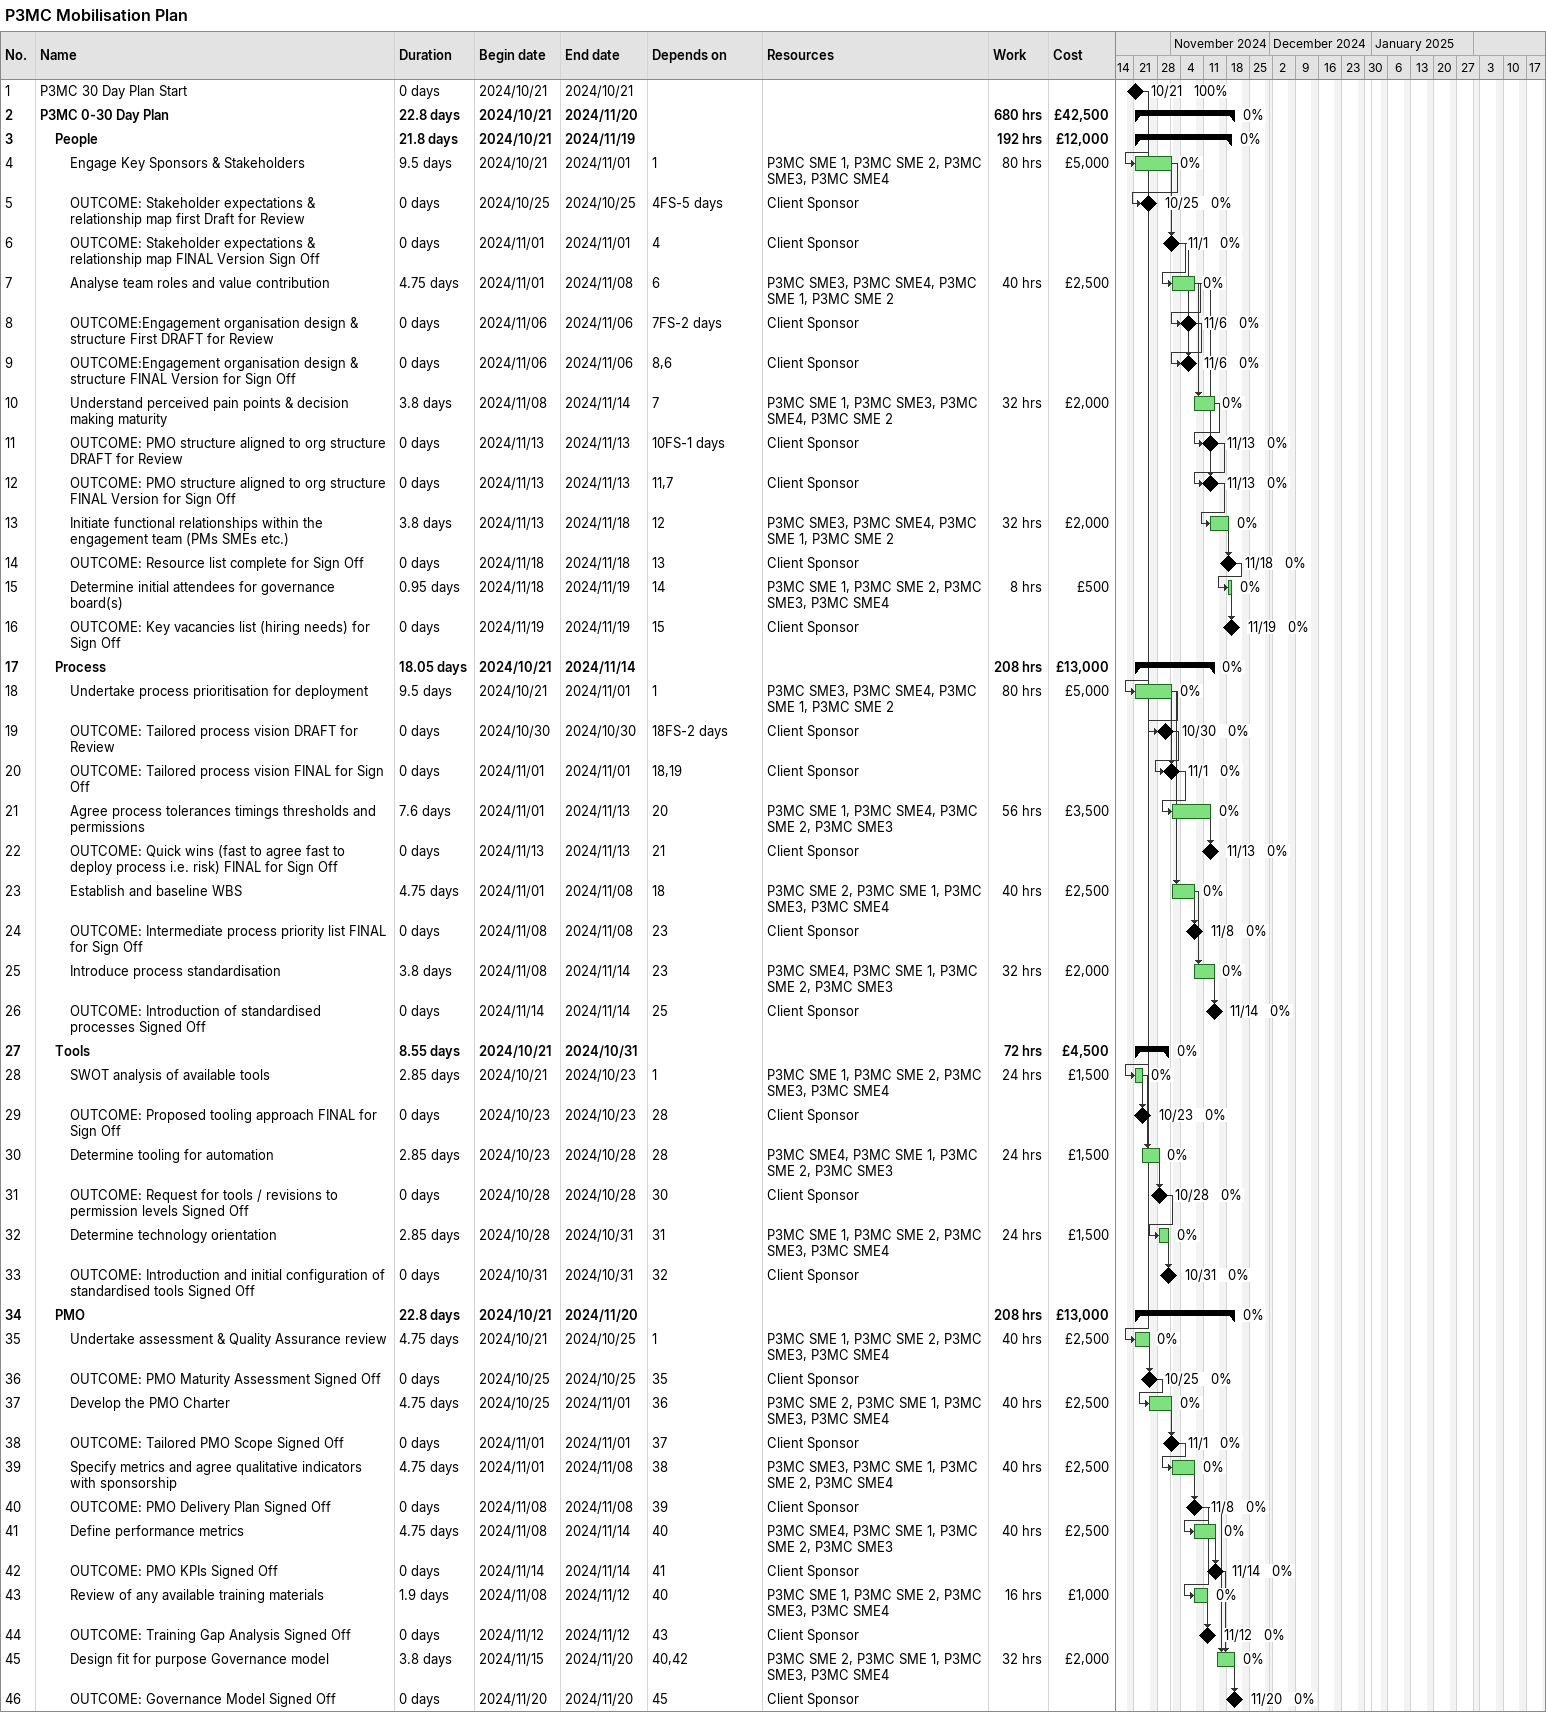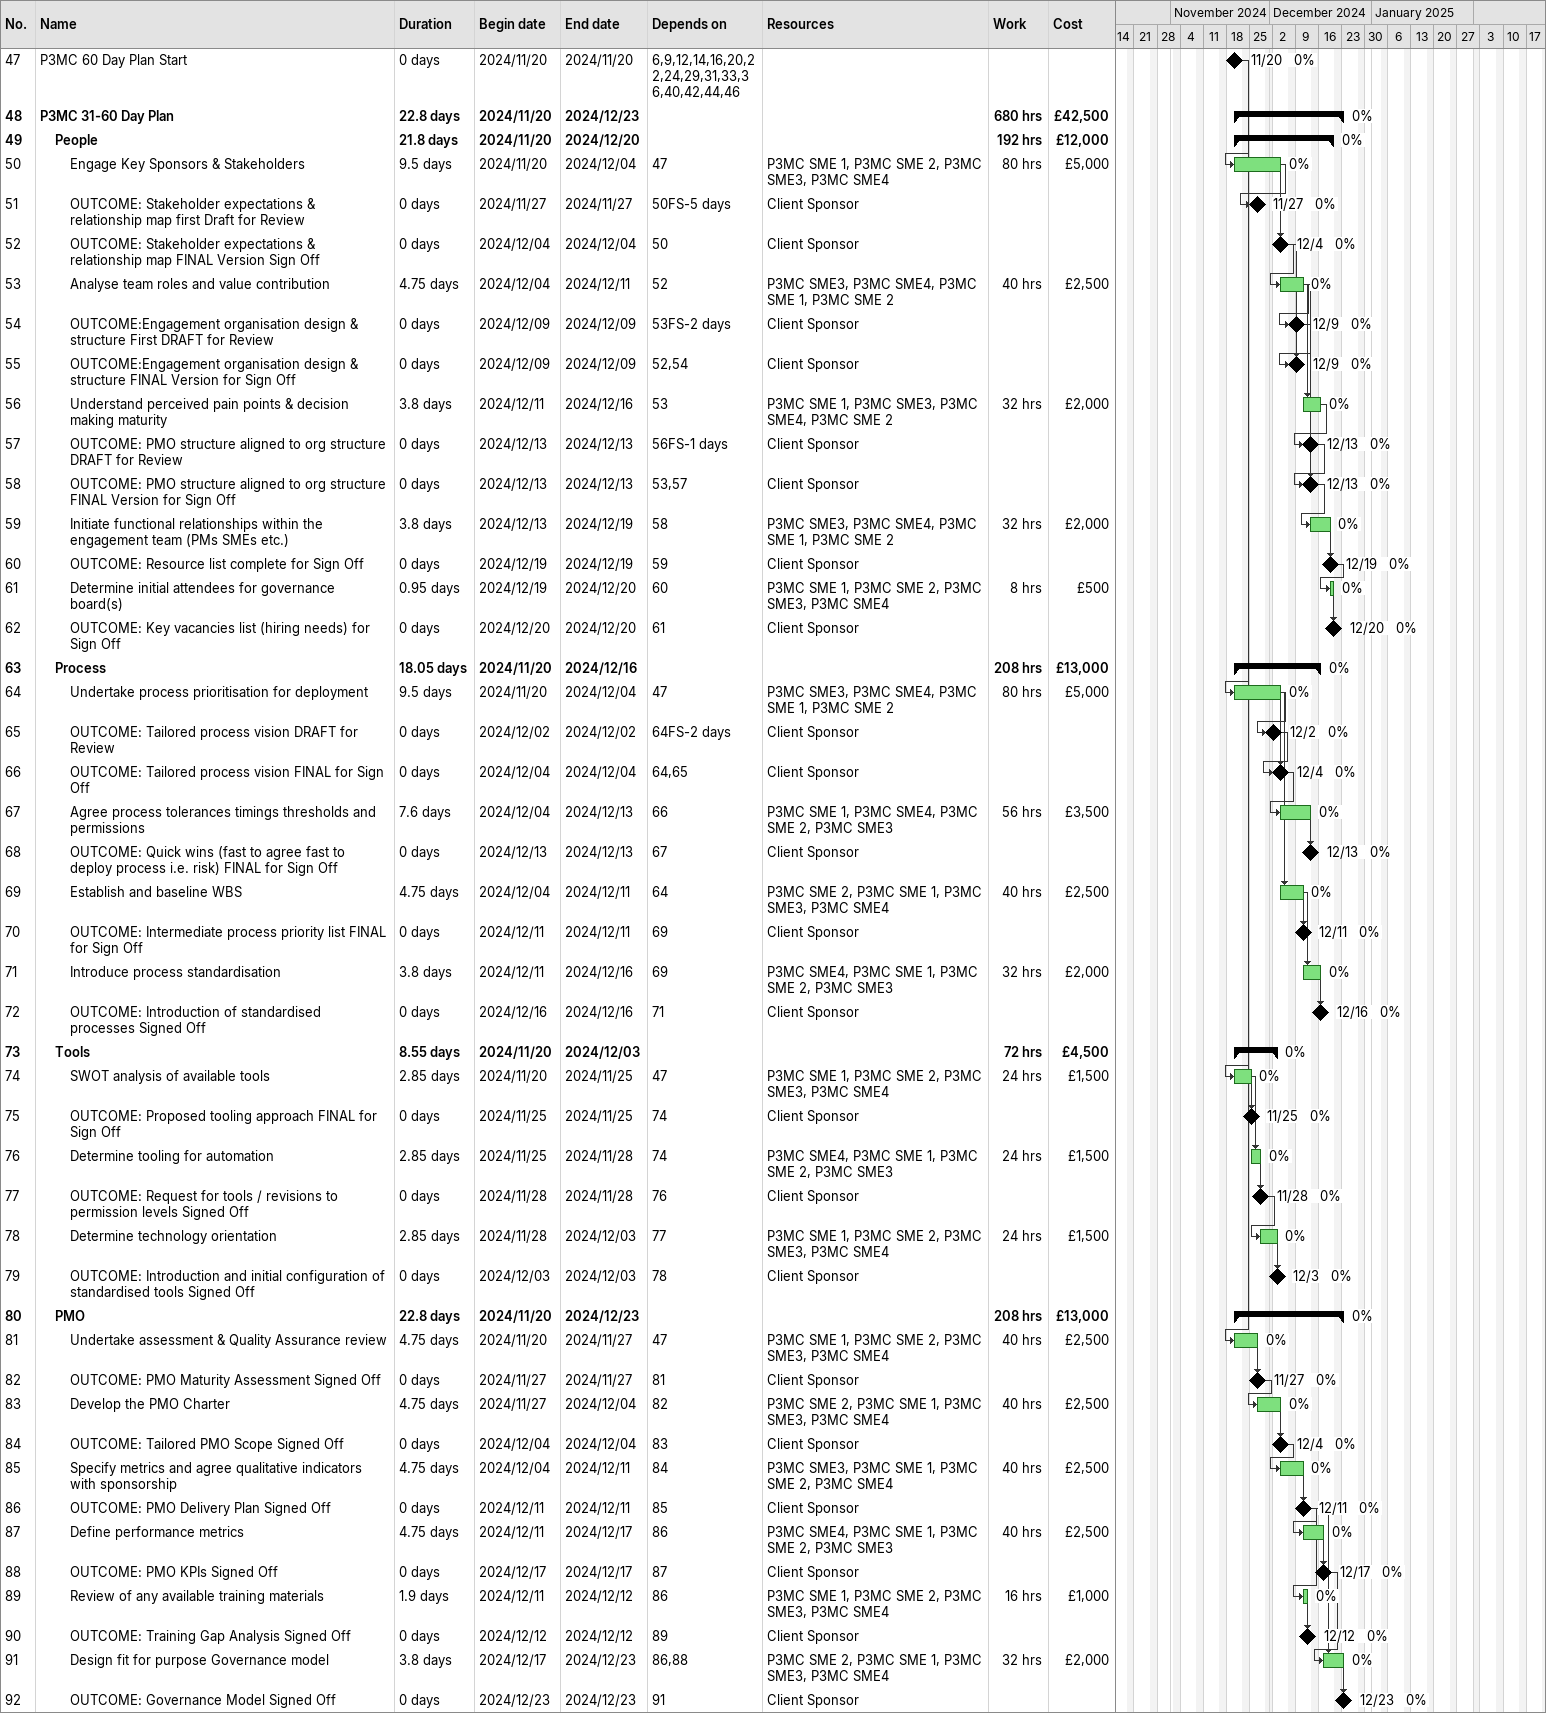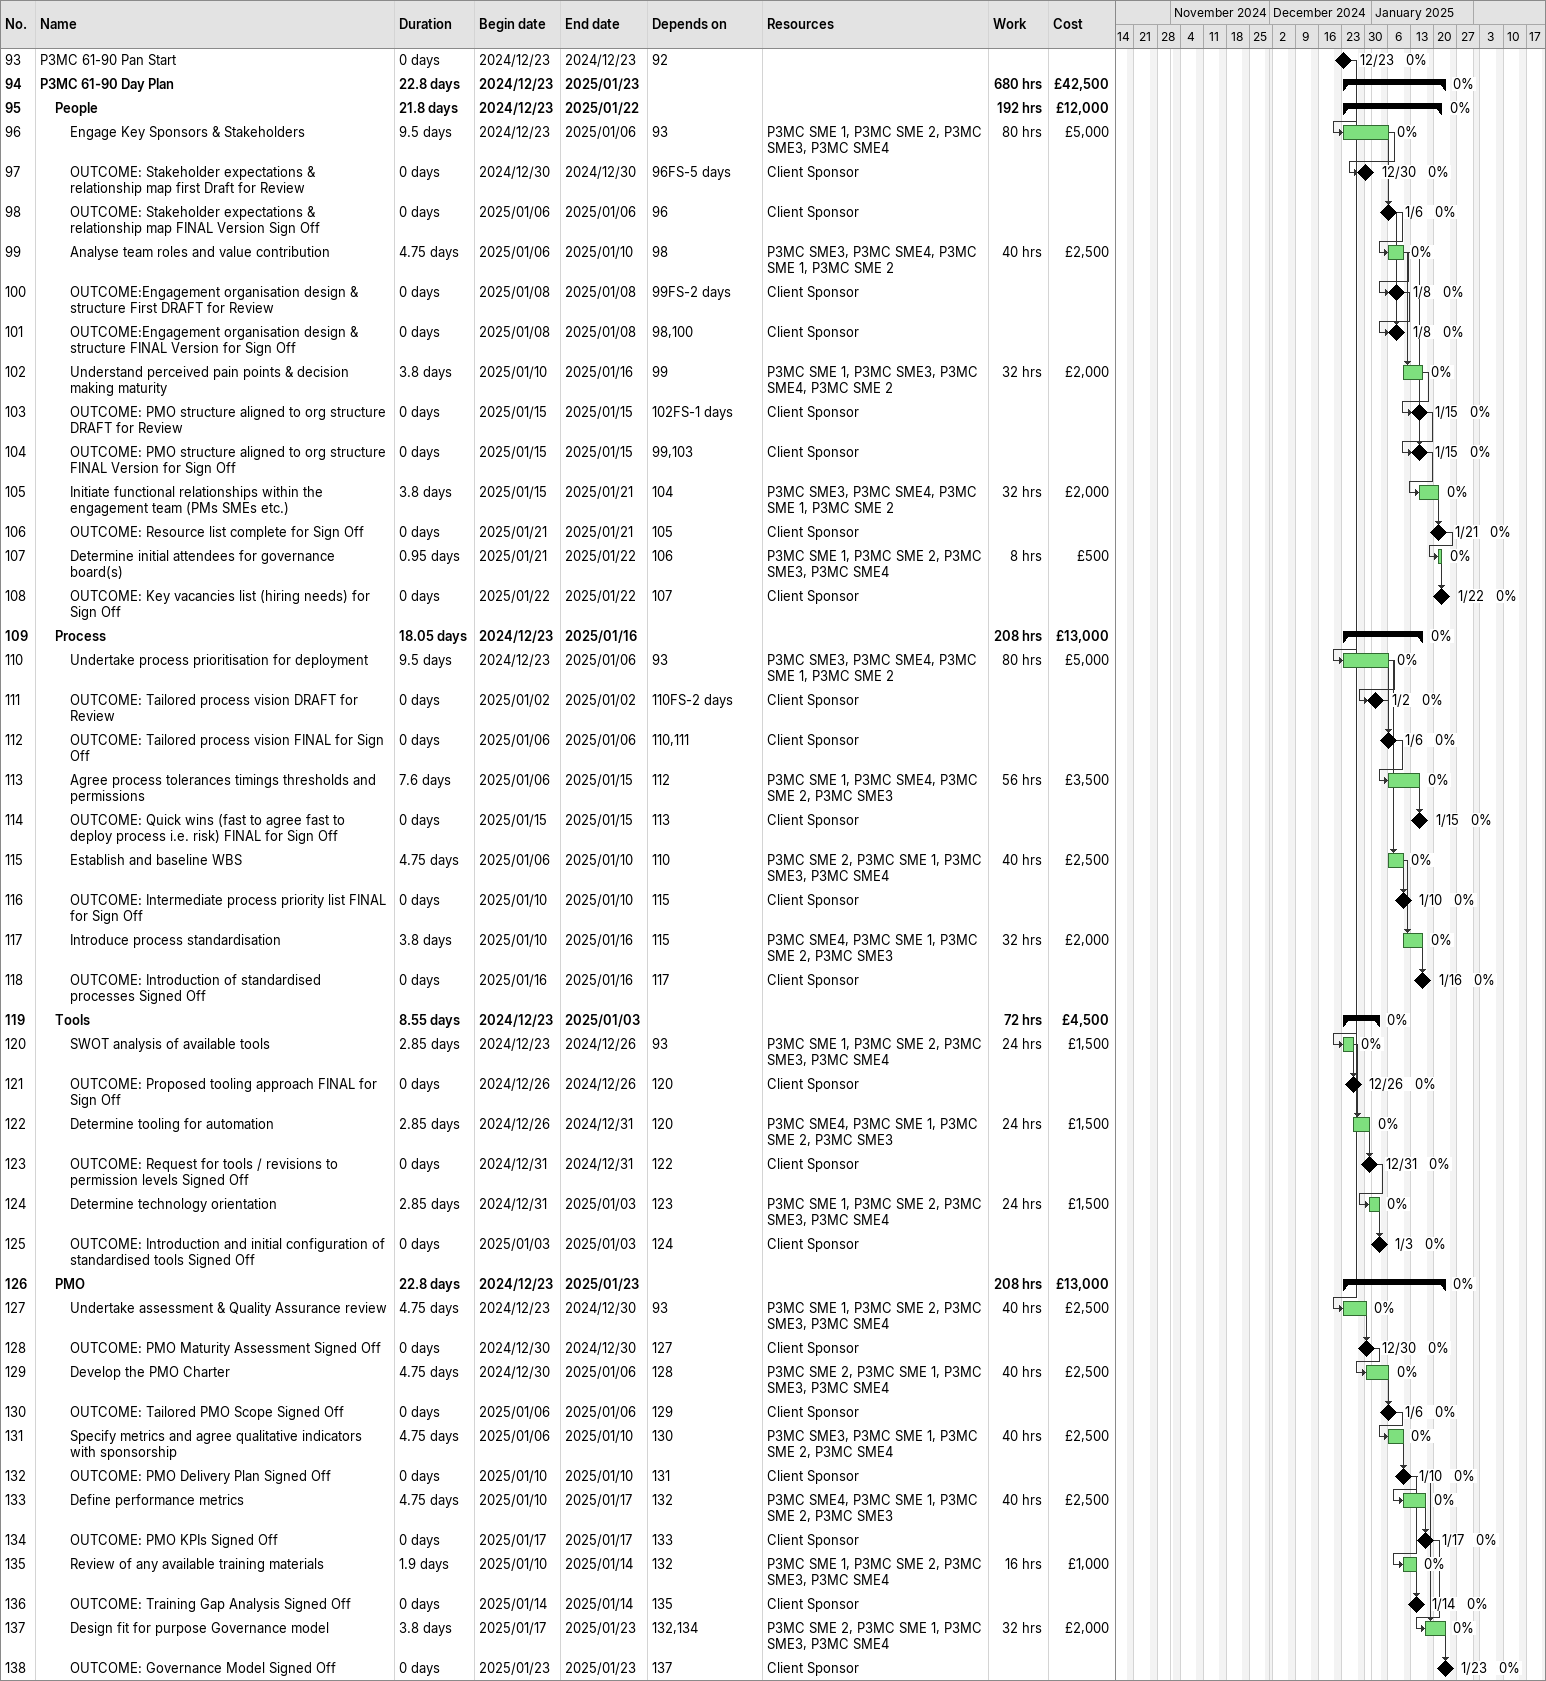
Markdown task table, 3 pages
P3MC Mobilisation Plan

| ID | Level | Task | Duration | Start | Finish | Predecessors | Resources | % complete | Work (h) | Cost (£) |
|---|---|---|---|---|---|---|---|---|---|---|
| 1 | 1 | P3MC 30 Day Plan Start | 0d | 2024-10-21 | 2024-10-21 |  |  | 100 |  |  |
| 2 | 1 | **P3MC 0-30 Day Plan** | 22.8d | 2024-10-21 | 2024-11-20 |  |  | 0 | 680 | 42500 |
| 3 | 2 | **People** | 21.8d | 2024-10-21 | 2024-11-19 |  |  | 0 | 192 | 12000 |
| 4 | 3 | Engage Key Sponsors & Stakeholders | 9.5d | 2024-10-21 | 2024-11-01 | 1 | P3MC SME 1, P3MC SME 2, P3MC SME3, P3MC SME4 | 0 | 80 | 5000 |
| 5 | 3 | OUTCOME: Stakeholder expectations & relationship map first Draft for Review | 0d | 2024-10-25 | 2024-10-25 | 4FS-5d | Client Sponsor | 0 |  |  |
| 6 | 3 | OUTCOME: Stakeholder expectations & relationship map FINAL Version Sign Off | 0d | 2024-11-01 | 2024-11-01 | 4 | Client Sponsor | 0 |  |  |
| 7 | 3 | Analyse team roles and value contribution | 4.75d | 2024-11-01 | 2024-11-08 | 6 | P3MC SME3, P3MC SME4, P3MC SME 1, P3MC SME 2 | 0 | 40 | 2500 |
| 8 | 3 | OUTCOME:Engagement organisation design & structure First DRAFT for Review | 0d | 2024-11-06 | 2024-11-06 | 7FS-2d | Client Sponsor | 0 |  |  |
| 9 | 3 | OUTCOME:Engagement organisation design & structure FINAL Version for Sign Off | 0d | 2024-11-06 | 2024-11-06 | 8, 6 | Client Sponsor | 0 |  |  |
| 10 | 3 | Understand perceived pain points & decision making maturity | 3.8d | 2024-11-08 | 2024-11-14 | 7 | P3MC SME 1, P3MC SME3, P3MC SME4, P3MC SME 2 | 0 | 32 | 2000 |
| 11 | 3 | OUTCOME: PMO structure aligned to org structure DRAFT for Review | 0d | 2024-11-13 | 2024-11-13 | 10FS-1d | Client Sponsor | 0 |  |  |
| 12 | 3 | OUTCOME: PMO structure aligned to org structure FINAL Version for Sign Off | 0d | 2024-11-13 | 2024-11-13 | 11, 7 | Client Sponsor | 0 |  |  |
| 13 | 3 | Initiate functional relationships within the engagement team (PMs SMEs etc.) | 3.8d | 2024-11-13 | 2024-11-18 | 12 | P3MC SME3, P3MC SME4, P3MC SME 1, P3MC SME 2 | 0 | 32 | 2000 |
| 14 | 3 | OUTCOME: Resource list complete for Sign Off | 0d | 2024-11-18 | 2024-11-18 | 13 | Client Sponsor | 0 |  |  |
| 15 | 3 | Determine initial attendees for governance board(s) | 0.95d | 2024-11-18 | 2024-11-19 | 14 | P3MC SME 1, P3MC SME 2, P3MC SME3, P3MC SME4 | 0 | 8 | 500 |
| 16 | 3 | OUTCOME: Key vacancies list (hiring needs) for Sign Off | 0d | 2024-11-19 | 2024-11-19 | 15 | Client Sponsor | 0 |  |  |
| 17 | 2 | **Process** | 18.05d | 2024-10-21 | 2024-11-14 |  |  | 0 | 208 | 13000 |
| 18 | 3 | Undertake process prioritisation for deployment | 9.5d | 2024-10-21 | 2024-11-01 | 1 | P3MC SME3, P3MC SME4, P3MC SME 1, P3MC SME 2 | 0 | 80 | 5000 |
| 19 | 3 | OUTCOME: Tailored process vision DRAFT for Review | 0d | 2024-10-30 | 2024-10-30 | 18FS-2d | Client Sponsor | 0 |  |  |
| 20 | 3 | OUTCOME: Tailored process vision FINAL for Sign Off | 0d | 2024-11-01 | 2024-11-01 | 18, 19 | Client Sponsor | 0 |  |  |
| 21 | 3 | Agree process tolerances timings thresholds and permissions | 7.6d | 2024-11-01 | 2024-11-13 | 20 | P3MC SME 1, P3MC SME4, P3MC SME 2, P3MC SME3 | 0 | 56 | 3500 |
| 22 | 3 | OUTCOME: Quick wins (fast to agree fast to deploy process i.e. risk) FINAL for Sign Off | 0d | 2024-11-13 | 2024-11-13 | 21 | Client Sponsor | 0 |  |  |
| 23 | 3 | Establish and baseline WBS | 4.75d | 2024-11-01 | 2024-11-08 | 18 | P3MC SME 2, P3MC SME 1, P3MC SME3, P3MC SME4 | 0 | 40 | 2500 |
| 24 | 3 | OUTCOME: Intermediate process priority list FINAL for Sign Off | 0d | 2024-11-08 | 2024-11-08 | 23 | Client Sponsor | 0 |  |  |
| 25 | 3 | Introduce process standardisation | 3.8d | 2024-11-08 | 2024-11-14 | 23 | P3MC SME4, P3MC SME 1, P3MC SME 2, P3MC SME3 | 0 | 32 | 2000 |
| 26 | 3 | OUTCOME: Introduction of standardised processes Signed Off | 0d | 2024-11-14 | 2024-11-14 | 25 | Client Sponsor | 0 |  |  |
| 27 | 2 | **Tools** | 8.55d | 2024-10-21 | 2024-10-31 |  |  | 0 | 72 | 4500 |
| 28 | 3 | SWOT analysis of available tools | 2.85d | 2024-10-21 | 2024-10-23 | 1 | P3MC SME 1, P3MC SME 2, P3MC SME3, P3MC SME4 | 0 | 24 | 1500 |
| 29 | 3 | OUTCOME: Proposed tooling approach FINAL for Sign Off | 0d | 2024-10-23 | 2024-10-23 | 28 | Client Sponsor | 0 |  |  |
| 30 | 3 | Determine tooling for automation | 2.85d | 2024-10-23 | 2024-10-28 | 28 | P3MC SME4, P3MC SME 1, P3MC SME 2, P3MC SME3 | 0 | 24 | 1500 |
| 31 | 3 | OUTCOME: Request for tools / revisions to permission levels Signed Off | 0d | 2024-10-28 | 2024-10-28 | 30 | Client Sponsor | 0 |  |  |
| 32 | 3 | Determine technology orientation | 2.85d | 2024-10-28 | 2024-10-31 | 31 | P3MC SME 1, P3MC SME 2, P3MC SME3, P3MC SME4 | 0 | 24 | 1500 |
| 33 | 3 | OUTCOME: Introduction and initial configuration of standardised tools Signed Off | 0d | 2024-10-31 | 2024-10-31 | 32 | Client Sponsor | 0 |  |  |
| 34 | 2 | **PMO** | 22.8d | 2024-10-21 | 2024-11-20 |  |  | 0 | 208 | 13000 |
| 35 | 3 | Undertake assessment & Quality Assurance review | 4.75d | 2024-10-21 | 2024-10-25 | 1 | P3MC SME 1, P3MC SME 2, P3MC SME3, P3MC SME4 | 0 | 40 | 2500 |
| 36 | 3 | OUTCOME: PMO Maturity Assessment Signed Off | 0d | 2024-10-25 | 2024-10-25 | 35 | Client Sponsor | 0 |  |  |
| 37 | 3 | Develop the PMO Charter | 4.75d | 2024-10-25 | 2024-11-01 | 36 | P3MC SME 2, P3MC SME 1, P3MC SME3, P3MC SME4 | 0 | 40 | 2500 |
| 38 | 3 | OUTCOME: Tailored PMO Scope Signed Off | 0d | 2024-11-01 | 2024-11-01 | 37 | Client Sponsor | 0 |  |  |
| 39 | 3 | Specify metrics and agree qualitative indicators with sponsorship | 4.75d | 2024-11-01 | 2024-11-08 | 38 | P3MC SME3, P3MC SME 1, P3MC SME 2, P3MC SME4 | 0 | 40 | 2500 |
| 40 | 3 | OUTCOME: PMO Delivery Plan Signed Off | 0d | 2024-11-08 | 2024-11-08 | 39 | Client Sponsor | 0 |  |  |
| 41 | 3 | Define performance metrics | 4.75d | 2024-11-08 | 2024-11-14 | 40 | P3MC SME4, P3MC SME 1, P3MC SME 2, P3MC SME3 | 0 | 40 | 2500 |
| 42 | 3 | OUTCOME: PMO KPIs Signed Off | 0d | 2024-11-14 | 2024-11-14 | 41 | Client Sponsor | 0 |  |  |
| 43 | 3 | Review of any available training materials | 1.9d | 2024-11-08 | 2024-11-12 | 40 | P3MC SME 1, P3MC SME 2, P3MC SME3, P3MC SME4 | 0 | 16 | 1000 |
| 44 | 3 | OUTCOME: Training Gap Analysis Signed Off | 0d | 2024-11-12 | 2024-11-12 | 43 | Client Sponsor | 0 |  |  |
| 45 | 3 | Design fit for purpose Governance model | 3.8d | 2024-11-15 | 2024-11-20 | 40, 42 | P3MC SME 2, P3MC SME 1, P3MC SME3, P3MC SME4 | 0 | 32 | 2000 |
| 46 | 3 | OUTCOME: Governance Model Signed Off | 0d | 2024-11-20 | 2024-11-20 | 45 | Client Sponsor | 0 |  |  |
| 47 | 1 | P3MC 60 Day Plan Start | 0d | 2024-11-20 | 2024-11-20 | 6, 9, 12, 14, 16, 20, 22, 24, 29, 31, 33, 36, 40, 42, 44, 46 |  | 0 |  |  |
| 48 | 1 | **P3MC 31-60 Day Plan** | 22.8d | 2024-11-20 | 2024-12-23 |  |  | 0 | 680 | 42500 |
| 49 | 2 | **People** | 21.8d | 2024-11-20 | 2024-12-20 |  |  | 0 | 192 | 12000 |
| 50 | 3 | Engage Key Sponsors & Stakeholders | 9.5d | 2024-11-20 | 2024-12-04 | 47 | P3MC SME 1, P3MC SME 2, P3MC SME3, P3MC SME4 | 0 | 80 | 5000 |
| 51 | 3 | OUTCOME: Stakeholder expectations & relationship map first Draft for Review | 0d | 2024-11-27 | 2024-11-27 | 50FS-5d | Client Sponsor | 0 |  |  |
| 52 | 3 | OUTCOME: Stakeholder expectations & relationship map FINAL Version Sign Off | 0d | 2024-12-04 | 2024-12-04 | 50 | Client Sponsor | 0 |  |  |
| 53 | 3 | Analyse team roles and value contribution | 4.75d | 2024-12-04 | 2024-12-11 | 52 | P3MC SME3, P3MC SME4, P3MC SME 1, P3MC SME 2 | 0 | 40 | 2500 |
| 54 | 3 | OUTCOME:Engagement organisation design & structure First DRAFT for Review | 0d | 2024-12-09 | 2024-12-09 | 53FS-2d | Client Sponsor | 0 |  |  |
| 55 | 3 | OUTCOME:Engagement organisation design & structure FINAL Version for Sign Off | 0d | 2024-12-09 | 2024-12-09 | 52, 54 | Client Sponsor | 0 |  |  |
| 56 | 3 | Understand perceived pain points & decision making maturity | 3.8d | 2024-12-11 | 2024-12-16 | 53 | P3MC SME 1, P3MC SME3, P3MC SME4, P3MC SME 2 | 0 | 32 | 2000 |
| 57 | 3 | OUTCOME: PMO structure aligned to org structure DRAFT for Review | 0d | 2024-12-13 | 2024-12-13 | 56FS-1d | Client Sponsor | 0 |  |  |
| 58 | 3 | OUTCOME: PMO structure aligned to org structure FINAL Version for Sign Off | 0d | 2024-12-13 | 2024-12-13 | 53, 57 | Client Sponsor | 0 |  |  |
| 59 | 3 | Initiate functional relationships within the engagement team (PMs SMEs etc.) | 3.8d | 2024-12-13 | 2024-12-19 | 58 | P3MC SME3, P3MC SME4, P3MC SME 1, P3MC SME 2 | 0 | 32 | 2000 |
| 60 | 3 | OUTCOME: Resource list complete for Sign Off | 0d | 2024-12-19 | 2024-12-19 | 59 | Client Sponsor | 0 |  |  |
| 61 | 3 | Determine initial attendees for governance board(s) | 0.95d | 2024-12-19 | 2024-12-20 | 60 | P3MC SME 1, P3MC SME 2, P3MC SME3, P3MC SME4 | 0 | 8 | 500 |
| 62 | 3 | OUTCOME: Key vacancies list (hiring needs) for Sign Off | 0d | 2024-12-20 | 2024-12-20 | 61 | Client Sponsor | 0 |  |  |
| 63 | 2 | **Process** | 18.05d | 2024-11-20 | 2024-12-16 |  |  | 0 | 208 | 13000 |
| 64 | 3 | Undertake process prioritisation for deployment | 9.5d | 2024-11-20 | 2024-12-04 | 47 | P3MC SME3, P3MC SME4, P3MC SME 1, P3MC SME 2 | 0 | 80 | 5000 |
| 65 | 3 | OUTCOME: Tailored process vision DRAFT for Review | 0d | 2024-12-02 | 2024-12-02 | 64FS-2d | Client Sponsor | 0 |  |  |
| 66 | 3 | OUTCOME: Tailored process vision FINAL for Sign Off | 0d | 2024-12-04 | 2024-12-04 | 64, 65 | Client Sponsor | 0 |  |  |
| 67 | 3 | Agree process tolerances timings thresholds and permissions | 7.6d | 2024-12-04 | 2024-12-13 | 66 | P3MC SME 1, P3MC SME4, P3MC SME 2, P3MC SME3 | 0 | 56 | 3500 |
| 68 | 3 | OUTCOME: Quick wins (fast to agree fast to deploy process i.e. risk) FINAL for Sign Off | 0d | 2024-12-13 | 2024-12-13 | 67 | Client Sponsor | 0 |  |  |
| 69 | 3 | Establish and baseline WBS | 4.75d | 2024-12-04 | 2024-12-11 | 64 | P3MC SME 2, P3MC SME 1, P3MC SME3, P3MC SME4 | 0 | 40 | 2500 |
| 70 | 3 | OUTCOME: Intermediate process priority list FINAL for Sign Off | 0d | 2024-12-11 | 2024-12-11 | 69 | Client Sponsor | 0 |  |  |
| 71 | 3 | Introduce process standardisation | 3.8d | 2024-12-11 | 2024-12-16 | 69 | P3MC SME4, P3MC SME 1, P3MC SME 2, P3MC SME3 | 0 | 32 | 2000 |
| 72 | 3 | OUTCOME: Introduction of standardised processes Signed Off | 0d | 2024-12-16 | 2024-12-16 | 71 | Client Sponsor | 0 |  |  |
| 73 | 2 | **Tools** | 8.55d | 2024-11-20 | 2024-12-03 |  |  | 0 | 72 | 4500 |
| 74 | 3 | SWOT analysis of available tools | 2.85d | 2024-11-20 | 2024-11-25 | 47 | P3MC SME 1, P3MC SME 2, P3MC SME3, P3MC SME4 | 0 | 24 | 1500 |
| 75 | 3 | OUTCOME: Proposed tooling approach FINAL for Sign Off | 0d | 2024-11-25 | 2024-11-25 | 74 | Client Sponsor | 0 |  |  |
| 76 | 3 | Determine tooling for automation | 2.85d | 2024-11-25 | 2024-11-28 | 74 | P3MC SME4, P3MC SME 1, P3MC SME 2, P3MC SME3 | 0 | 24 | 1500 |
| 77 | 3 | OUTCOME: Request for tools / revisions to permission levels Signed Off | 0d | 2024-11-28 | 2024-11-28 | 76 | Client Sponsor | 0 |  |  |
| 78 | 3 | Determine technology orientation | 2.85d | 2024-11-28 | 2024-12-03 | 77 | P3MC SME 1, P3MC SME 2, P3MC SME3, P3MC SME4 | 0 | 24 | 1500 |
| 79 | 3 | OUTCOME: Introduction and initial configuration of standardised tools Signed Off | 0d | 2024-12-03 | 2024-12-03 | 78 | Client Sponsor | 0 |  |  |
| 80 | 2 | **PMO** | 22.8d | 2024-11-20 | 2024-12-23 |  |  | 0 | 208 | 13000 |
| 81 | 3 | Undertake assessment & Quality Assurance review | 4.75d | 2024-11-20 | 2024-11-27 | 47 | P3MC SME 1, P3MC SME 2, P3MC SME3, P3MC SME4 | 0 | 40 | 2500 |
| 82 | 3 | OUTCOME: PMO Maturity Assessment Signed Off | 0d | 2024-11-27 | 2024-11-27 | 81 | Client Sponsor | 0 |  |  |
| 83 | 3 | Develop the PMO Charter | 4.75d | 2024-11-27 | 2024-12-04 | 82 | P3MC SME 2, P3MC SME 1, P3MC SME3, P3MC SME4 | 0 | 40 | 2500 |
| 84 | 3 | OUTCOME: Tailored PMO Scope Signed Off | 0d | 2024-12-04 | 2024-12-04 | 83 | Client Sponsor | 0 |  |  |
| 85 | 3 | Specify metrics and agree qualitative indicators with sponsorship | 4.75d | 2024-12-04 | 2024-12-11 | 84 | P3MC SME3, P3MC SME 1, P3MC SME 2, P3MC SME4 | 0 | 40 | 2500 |
| 86 | 3 | OUTCOME: PMO Delivery Plan Signed Off | 0d | 2024-12-11 | 2024-12-11 | 85 | Client Sponsor | 0 |  |  |
| 87 | 3 | Define performance metrics | 4.75d | 2024-12-11 | 2024-12-17 | 86 | P3MC SME4, P3MC SME 1, P3MC SME 2, P3MC SME3 | 0 | 40 | 2500 |
| 88 | 3 | OUTCOME: PMO KPIs Signed Off | 0d | 2024-12-17 | 2024-12-17 | 87 | Client Sponsor | 0 |  |  |
| 89 | 3 | Review of any available training materials | 1.9d | 2024-12-11 | 2024-12-12 | 86 | P3MC SME 1, P3MC SME 2, P3MC SME3, P3MC SME4 | 0 | 16 | 1000 |
| 90 | 3 | OUTCOME: Training Gap Analysis Signed Off | 0d | 2024-12-12 | 2024-12-12 | 89 | Client Sponsor | 0 |  |  |
| 91 | 3 | Design fit for purpose Governance model | 3.8d | 2024-12-17 | 2024-12-23 | 86, 88 | P3MC SME 2, P3MC SME 1, P3MC SME3, P3MC SME4 | 0 | 32 | 2000 |
| 92 | 3 | OUTCOME: Governance Model Signed Off | 0d | 2024-12-23 | 2024-12-23 | 91 | Client Sponsor | 0 |  |  |
| 93 | 1 | P3MC 61-90 Pan Start | 0d | 2024-12-23 | 2024-12-23 | 92 |  | 0 |  |  |
| 94 | 1 | **P3MC 61-90 Day Plan** | 22.8d | 2024-12-23 | 2025-01-23 |  |  | 0 | 680 | 42500 |
| 95 | 2 | **People** | 21.8d | 2024-12-23 | 2025-01-22 |  |  | 0 | 192 | 12000 |
| 96 | 3 | Engage Key Sponsors & Stakeholders | 9.5d | 2024-12-23 | 2025-01-06 | 93 | P3MC SME 1, P3MC SME 2, P3MC SME3, P3MC SME4 | 0 | 80 | 5000 |
| 97 | 3 | OUTCOME: Stakeholder expectations & relationship map first Draft for Review | 0d | 2024-12-30 | 2024-12-30 | 96FS-5d | Client Sponsor | 0 |  |  |
| 98 | 3 | OUTCOME: Stakeholder expectations & relationship map FINAL Version Sign Off | 0d | 2025-01-06 | 2025-01-06 | 96 | Client Sponsor | 0 |  |  |
| 99 | 3 | Analyse team roles and value contribution | 4.75d | 2025-01-06 | 2025-01-10 | 98 | P3MC SME3, P3MC SME4, P3MC SME 1, P3MC SME 2 | 0 | 40 | 2500 |
| 100 | 3 | OUTCOME:Engagement organisation design & structure First DRAFT for Review | 0d | 2025-01-08 | 2025-01-08 | 99FS-2d | Client Sponsor | 0 |  |  |
| 101 | 3 | OUTCOME:Engagement organisation design & structure FINAL Version for Sign Off | 0d | 2025-01-08 | 2025-01-08 | 98, 100 | Client Sponsor | 0 |  |  |
| 102 | 3 | Understand perceived pain points & decision making maturity | 3.8d | 2025-01-10 | 2025-01-16 | 99 | P3MC SME 1, P3MC SME3, P3MC SME4, P3MC SME 2 | 0 | 32 | 2000 |
| 103 | 3 | OUTCOME: PMO structure aligned to org structure DRAFT for Review | 0d | 2025-01-15 | 2025-01-15 | 102FS-1d | Client Sponsor | 0 |  |  |
| 104 | 3 | OUTCOME: PMO structure aligned to org structure FINAL Version for Sign Off | 0d | 2025-01-15 | 2025-01-15 | 99, 103 | Client Sponsor | 0 |  |  |
| 105 | 3 | Initiate functional relationships within the engagement team (PMs SMEs etc.) | 3.8d | 2025-01-15 | 2025-01-21 | 104 | P3MC SME3, P3MC SME4, P3MC SME 1, P3MC SME 2 | 0 | 32 | 2000 |
| 106 | 3 | OUTCOME: Resource list complete for Sign Off | 0d | 2025-01-21 | 2025-01-21 | 105 | Client Sponsor | 0 |  |  |
| 107 | 3 | Determine initial attendees for governance board(s) | 0.95d | 2025-01-21 | 2025-01-22 | 106 | P3MC SME 1, P3MC SME 2, P3MC SME3, P3MC SME4 | 0 | 8 | 500 |
| 108 | 3 | OUTCOME: Key vacancies list (hiring needs) for Sign Off | 0d | 2025-01-22 | 2025-01-22 | 107 | Client Sponsor | 0 |  |  |
| 109 | 2 | **Process** | 18.05d | 2024-12-23 | 2025-01-16 |  |  | 0 | 208 | 13000 |
| 110 | 3 | Undertake process prioritisation for deployment | 9.5d | 2024-12-23 | 2025-01-06 | 93 | P3MC SME3, P3MC SME4, P3MC SME 1, P3MC SME 2 | 0 | 80 | 5000 |
| 111 | 3 | OUTCOME: Tailored process vision DRAFT for Review | 0d | 2025-01-02 | 2025-01-02 | 110FS-2d | Client Sponsor | 0 |  |  |
| 112 | 3 | OUTCOME: Tailored process vision FINAL for Sign Off | 0d | 2025-01-06 | 2025-01-06 | 110, 111 | Client Sponsor | 0 |  |  |
| 113 | 3 | Agree process tolerances timings thresholds and permissions | 7.6d | 2025-01-06 | 2025-01-15 | 112 | P3MC SME 1, P3MC SME4, P3MC SME 2, P3MC SME3 | 0 | 56 | 3500 |
| 114 | 3 | OUTCOME: Quick wins (fast to agree fast to deploy process i.e. risk) FINAL for Sign Off | 0d | 2025-01-15 | 2025-01-15 | 113 | Client Sponsor | 0 |  |  |
| 115 | 3 | Establish and baseline WBS | 4.75d | 2025-01-06 | 2025-01-10 | 110 | P3MC SME 2, P3MC SME 1, P3MC SME3, P3MC SME4 | 0 | 40 | 2500 |
| 116 | 3 | OUTCOME: Intermediate process priority list FINAL for Sign Off | 0d | 2025-01-10 | 2025-01-10 | 115 | Client Sponsor | 0 |  |  |
| 117 | 3 | Introduce process standardisation | 3.8d | 2025-01-10 | 2025-01-16 | 115 | P3MC SME4, P3MC SME 1, P3MC SME 2, P3MC SME3 | 0 | 32 | 2000 |
| 118 | 3 | OUTCOME: Introduction of standardised processes Signed Off | 0d | 2025-01-16 | 2025-01-16 | 117 | Client Sponsor | 0 |  |  |
| 119 | 2 | **Tools** | 8.55d | 2024-12-23 | 2025-01-03 |  |  | 0 | 72 | 4500 |
| 120 | 3 | SWOT analysis of available tools | 2.85d | 2024-12-23 | 2024-12-26 | 93 | P3MC SME 1, P3MC SME 2, P3MC SME3, P3MC SME4 | 0 | 24 | 1500 |
| 121 | 3 | OUTCOME: Proposed tooling approach FINAL for Sign Off | 0d | 2024-12-26 | 2024-12-26 | 120 | Client Sponsor | 0 |  |  |
| 122 | 3 | Determine tooling for automation | 2.85d | 2024-12-26 | 2024-12-31 | 120 | P3MC SME4, P3MC SME 1, P3MC SME 2, P3MC SME3 | 0 | 24 | 1500 |
| 123 | 3 | OUTCOME: Request for tools / revisions to permission levels Signed Off | 0d | 2024-12-31 | 2024-12-31 | 122 | Client Sponsor | 0 |  |  |
| 124 | 3 | Determine technology orientation | 2.85d | 2024-12-31 | 2025-01-03 | 123 | P3MC SME 1, P3MC SME 2, P3MC SME3, P3MC SME4 | 0 | 24 | 1500 |
| 125 | 3 | OUTCOME: Introduction and initial configuration of standardised tools Signed Off | 0d | 2025-01-03 | 2025-01-03 | 124 | Client Sponsor | 0 |  |  |
| 126 | 2 | **PMO** | 22.8d | 2024-12-23 | 2025-01-23 |  |  | 0 | 208 | 13000 |
| 127 | 3 | Undertake assessment & Quality Assurance review | 4.75d | 2024-12-23 | 2024-12-30 | 93 | P3MC SME 1, P3MC SME 2, P3MC SME3, P3MC SME4 | 0 | 40 | 2500 |
| 128 | 3 | OUTCOME: PMO Maturity Assessment Signed Off | 0d | 2024-12-30 | 2024-12-30 | 127 | Client Sponsor | 0 |  |  |
| 129 | 3 | Develop the PMO Charter | 4.75d | 2024-12-30 | 2025-01-06 | 128 | P3MC SME 2, P3MC SME 1, P3MC SME3, P3MC SME4 | 0 | 40 | 2500 |
| 130 | 3 | OUTCOME: Tailored PMO Scope Signed Off | 0d | 2025-01-06 | 2025-01-06 | 129 | Client Sponsor | 0 |  |  |
| 131 | 3 | Specify metrics and agree qualitative indicators with sponsorship | 4.75d | 2025-01-06 | 2025-01-10 | 130 | P3MC SME3, P3MC SME 1, P3MC SME 2, P3MC SME4 | 0 | 40 | 2500 |
| 132 | 3 | OUTCOME: PMO Delivery Plan Signed Off | 0d | 2025-01-10 | 2025-01-10 | 131 | Client Sponsor | 0 |  |  |
| 133 | 3 | Define performance metrics | 4.75d | 2025-01-10 | 2025-01-17 | 132 | P3MC SME4, P3MC SME 1, P3MC SME 2, P3MC SME3 | 0 | 40 | 2500 |
| 134 | 3 | OUTCOME: PMO KPIs Signed Off | 0d | 2025-01-17 | 2025-01-17 | 133 | Client Sponsor | 0 |  |  |
| 135 | 3 | Review of any available training materials | 1.9d | 2025-01-10 | 2025-01-14 | 132 | P3MC SME 1, P3MC SME 2, P3MC SME3, P3MC SME4 | 0 | 16 | 1000 |
| 136 | 3 | OUTCOME: Training Gap Analysis Signed Off | 0d | 2025-01-14 | 2025-01-14 | 135 | Client Sponsor | 0 |  |  |
| 137 | 3 | Design fit for purpose Governance model | 3.8d | 2025-01-17 | 2025-01-23 | 132, 134 | P3MC SME 2, P3MC SME 1, P3MC SME3, P3MC SME4 | 0 | 32 | 2000 |
| 138 | 3 | OUTCOME: Governance Model Signed Off | 0d | 2025-01-23 | 2025-01-23 | 137 | Client Sponsor | 0 |  |  |
